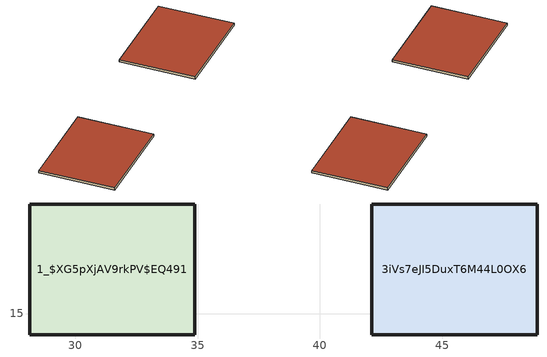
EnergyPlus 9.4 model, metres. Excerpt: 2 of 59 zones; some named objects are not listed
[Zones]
1_$XG5pXjAV9rkPV$EQ491
 floor to 1Pa4Dm1xXFOuQ42mT39OUf (BPS-InnerFloor_3_0.04_0.06_0.16): 34.88,19.48 34.88,14.12 28.12,14.12 28.12,19.48 z7.97
 wall outside (BPS-OuterWall_2_0.175_0.07): 34.88,19.48 28.12,19.48 28.12,14.12 34.88,14.12 34.88,19.48 z7.97:8.15
 roof outside (BPS-Roof_3_0.15_0.12_0.03): 34.88,14.12 34.88,19.48 28.12,19.48 28.12,14.12 z8.15
3iVs7eJI5DuxT6M44L0OX6
 floor to 1Pa4Dm1xXFOuQ42mT39OUf (BPS-InnerFloor_3_0.04_0.06_0.16): 48.88,19.48 48.88,14.12 42.12,14.12 42.12,19.48 z7.97
 wall outside (BPS-OuterWall_2_0.175_0.07): 42.12,14.12 48.88,14.12 48.88,19.48 42.12,19.48 42.12,14.12 z7.97:8.15
 roof outside (BPS-Roof_3_0.15_0.12_0.03): 48.88,14.12 48.88,19.48 42.12,19.48 42.12,14.12 z8.15
[Building]
None: North Axis=0; Terrain=Suburbs; Loads Convergence Tolerance Value=0.04; Temperature Convergence Tolerance Value=0.4; Solar Distribution=FullExterior; Maximum Number of Warmup Days=25; Minimum Number of Warmup Days=6
[Site:Location]
DENVER_STAPLETON_CO_USA_WMO_724690: Latitude=39.77; Longitude=-104.87; Time Zone=-7; Elevation=1611
[SizingPeriod:DesignDay] Day of Month=21; Humidity Condition Type=Wetbulb; Barometric Pressure=83411; Rain Indicator=No; Snow Indicator=No; Daylight Saving Time Indicator=No; Solar Model Indicator=ASHRAEClearSky
Name | Month | Day Type | Maximum DryBulb Temperature | Daily DryBulb Temperature Range | Wetbulb or DewPoint at Maximum DryBulb | Wind Speed | Wind Direction | Sky Clearness
DENVER_STAPLETON Ann Htg 99.6% Condns DB | 12 | WinterDesignDay | -20 | 0 | -20 | 2.3 | 180 | 0
DENVER_STAPLETON Ann Clg .4% Condns DB=>MWB | 7 | SummerDesignDay | 34.1 | 15.2 | 15.8 | 4 | 120 | 1
[SITE:GROUNDTEMPERATURE:BUILDINGSURFACE]
13, 13, 13, 13, 13, 13, 13, 13, 13, 13, 13, 13
[MATERIAL] Roughness=MediumRough; Thermal Absorptance=0.9; Solar Absorptance=0.7; Visible Absorptance=0.7
Name | Thickness | Conductivity | Density | Specific Heat
cement_floating_screed_2_bottom_0.04 | 0.04 | 1.4 | 1990 | 1000
EPS_040_15_0.06 | 0.06 | 0.04 | 15 | 1500
concrete_CEM_II_BS325R_wz05_0.16 | 0.16 | 2.1 | 2420 | 1000
concrete_CEM_II_BS325R_wz05_0.15 | 0.15 | 2.1 | 2420 | 1000
foam_glass_board_130_0.12 | 0.12 | 0.065 | 130 | 840
gravel_single_granular_0.03 | 0.03 | 0.814 | 1500 | 840
concrete_CEM_II_BS325R_wz05_0.175 | 0.175 | 2.1 | 2420 | 1000
EPS_040_15_0.07 | 0.07 | 0.04 | 15 | 1500
[CONSTRUCTION]
BPS-InnerFloor_3_0.04_0.06_0.16: concrete_CEM_II_BS325R_wz05_0.16, EPS_040_15_0.06, cement_floating_screed_2_bottom_0.04
BPS-Roof_3_0.15_0.12_0.03: gravel_single_granular_0.03, foam_glass_board_130_0.12, concrete_CEM_II_BS325R_wz05_0.15
BPS-OuterWall_2_0.175_0.07: EPS_040_15_0.07, concrete_CEM_II_BS325R_wz05_0.175
[ZONE] Type=1; Multiplier=1; Ceiling Height=autocalculate; Volume=6.50025; Floor Area=autocalculate; Part of Total Floor Area=Yes
1_$XG5pXjAV9rkPV$EQ491; 3iVs7eJI5DuxT6M44L0OX6
[PEOPLE] Number of People Schedule=Schedule People Group Office (between 2 and 6 employees); Number of People Calculation Method=People/Area; People per Zone Floor Area=0.0714286; Fraction Radiant=0.5; Sensible Heat Fraction=autocalculate; Activity Level Schedule=Schedule Activity 70 watt; Carbon Dioxide Generation Rate=3.82e-08; Enable ASHRAE 55 Comfort Warnings=No; Mean Radiant Temperature Calculation Type=ZoneAveraged; Clothing Insulation Calculation Method=ClothingInsulationSchedule
Name | Zone or ZoneList
1_$XG5pXjAV9rkPV$EQ491 | 1_$XG5pXjAV9rkPV$EQ491
3iVs7eJI5DuxT6M44L0OX6 | 3iVs7eJI5DuxT6M44L0OX6
[LIGHTS] Schedule=Schedule Lighting Group Office (between 2 and 6 employees); Design Level Calculation Method=Watts/Area; Watts per Zone Floor Area=12.5; Return Air Fraction=0; Fraction Radiant=0.42; Fraction Visible=0.18; Fraction Replaceable=1; EndUse Subcategory=General; Return Air Fraction Calculated from Plenum Temperature=No; Return Air Fraction Function of Plenum Temperature Coefficient 1=0; Return Air Fraction Function of Plenum Temperature Coefficient 2=0
Name | Zone or ZoneList
1_$XG5pXjAV9rkPV$EQ491 | 1_$XG5pXjAV9rkPV$EQ491
3iVs7eJI5DuxT6M44L0OX6 | 3iVs7eJI5DuxT6M44L0OX6
[ELECTRICEQUIPMENT] Schedule=Schedule Equipment Group Office (between 2 and 6 employees); Design Level Calculation Method=Watts/Area; Watts per Zone Floor Area=7; Fraction Latent=0; Fraction Radiant=0; Fraction Lost=0; EndUse Subcategory=General
Name | Zone or ZoneList
1_$XG5pXjAV9rkPV$EQ491 | 1_$XG5pXjAV9rkPV$EQ491
3iVs7eJI5DuxT6M44L0OX6 | 3iVs7eJI5DuxT6M44L0OX6
[ZONEINFILTRATION:DESIGNFLOWRATE] Schedule=Continuous; Design Flow Rate Calculation Method=AirChanges/Hour; Air Changes per Hour=0.2; Constant Term Coefficient=1; Temperature Term Coefficient=0; Velocity Term Coefficient=0; Velocity Squared Term Coefficient=0
Name | Zone or ZoneList
1_$XG5pXjAV9rkPV$EQ491 | 1_$XG5pXjAV9rkPV$EQ491
3iVs7eJI5DuxT6M44L0OX6 | 3iVs7eJI5DuxT6M44L0OX6
[HVACTEMPLATE:ZONE:IDEALLOADSAIRSYSTEM] Template Thermostat=STATS Group Office (between 2 and 6 employees); Maximum Heating Supply Air Temperature=50; Minimum Cooling Supply Air Temperature=13; Maximum Heating Supply Air Humidity Ratio=0.0156; Minimum Cooling Supply Air Humidity Ratio=0.0077; Heating Limit=NoLimit; Cooling Limit=NoLimit; Heating Availability Schedule=On; Cooling Availability Schedule=On; Dehumidification Control Type=ConstantSensibleHeatRatio; Cooling Sensible Heat Ratio=0.7; Dehumidification Setpoint=60; Humidification Control Type=None; Humidification Setpoint=30; Outdoor Air Method=None; Outdoor Air Flow Rate per Person=0.00944; Outdoor Air Flow Rate per Zone Floor Area=0; Outdoor Air Flow Rate per Zone=0; Demand Controlled Ventilation Type=None; Outdoor Air Economizer Type=NoEconomizer; Heat Recovery Type=None; Sensible Heat Recovery Effectiveness=0.7; Latent Heat Recovery Effectiveness=0.65
1_$XG5pXjAV9rkPV$EQ491; 3iVs7eJI5DuxT6M44L0OX6
[SCHEDULE:DAY:HOURLY]
Schedule People Group Office (between 2 and 6 employees): 0, 0, 0, 0, 0, 0, 0, 0.2, 0.4, 0.6, 0.8, 0.8, 0.4, 0.6, 0.8, 0.8, 0.4, 0.2, 0, 0, 0, 0, 0, 0
Schedule Equipment Group Office (between 2 and 6 employees): 0.1, 0.1, 0.1, 0.1, 0.1, 0.1, 0.1, 0.2, 0.4, 0.6, 0.8, 0.8, 0.4, 0.6, 0.8, 0.8, 0.4, 0.2, 0.1, 0.1, 0.1, 0.1, 0.1, 0.1
Schedule Lighting Group Office (between 2 and 6 employees): 0, 0, 0, 0, 0, 0, 1, 1, 1, 1, 1, 1, 1, 1, 1, 1, 1, 1, 0, 0, 0, 0, 0, 0
[SCHEDULE:WEEK:COMPACT]
Schedule People Group Office (between 2 and 6 employees): AllDays, Schedule People Group Office (between 2 and 6 employees)
Schedule Equipment Group Office (between 2 and 6 employees): AllDays, Schedule Equipment Group Office (between 2 and 6 employees)
Schedule Lighting Group Office (between 2 and 6 employees): AllDays, Schedule Lighting Group Office (between 2 and 6 employees)
[SCHEDULE:YEAR]
Schedule People Group Office (between 2 and 6 employees): Schedule People Group Office (between 2 and 6 employees), 1, 1, 12, 31
Schedule Equipment Group Office (between 2 and 6 employees): Schedule Equipment Group Office (between 2 and 6 employees), 1, 1, 12, 31
Schedule Lighting Group Office (between 2 and 6 employees): Schedule Lighting Group Office (between 2 and 6 employees), 1, 1, 12, 31
[Schedule:Compact]
Continuous; On: Through: 12/31, For: AllDays, Until: 24:00, 1
[SCHEDULE:COMPACT]
Schedule Activity 70 watt: Through: 12/31, For: Alldays, Until: 24:00, 70
